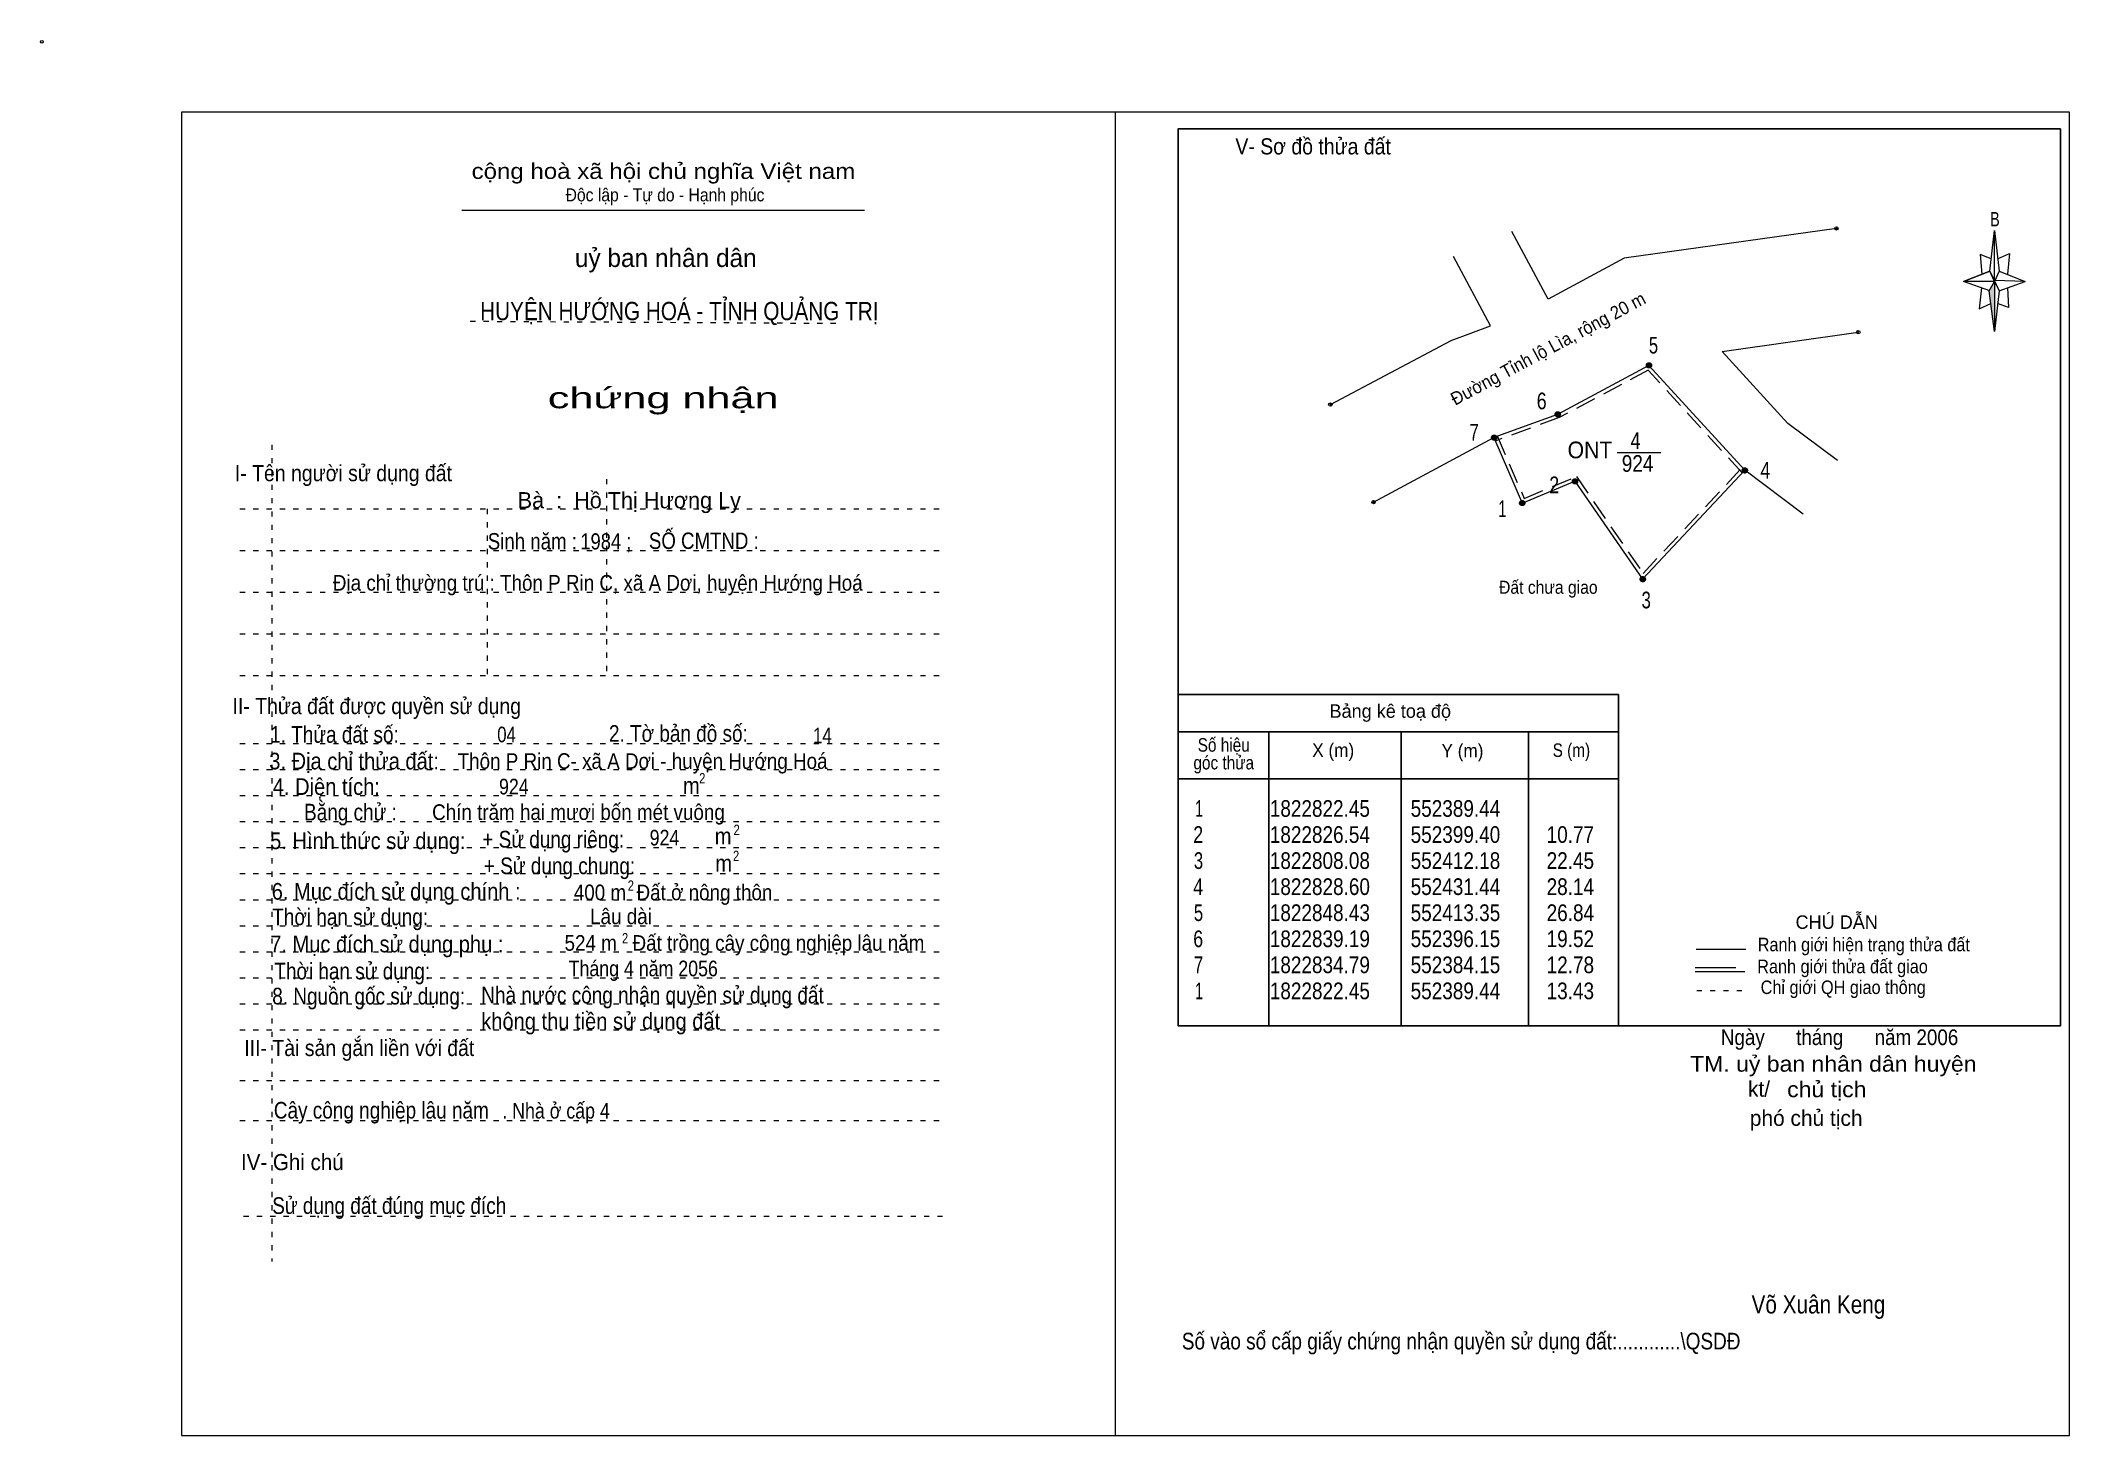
# Model space of a CAD drawing. Header units: centimetres. Extents: x -1.6 to 37.4, y -1.3 to 25.5.
import ezdxf
from ezdxf.enums import TextEntityAlignment as Align

# ---------------------------------------------------------------- set-up
doc = ezdxf.new("R2010")
doc.units = ezdxf.units.CM
doc.header["$LTSCALE"] = 0.13
doc.header["$PDMODE"] = 32
doc.header["$PDSIZE"] = 0.065
for name, pattern in [('DOTTED', [1.5, 0.3, -1.2]), ('LONG_DASHED', [7.5, 6, -1.5]), ('MEDIUM_DASHED', [4.5, 3, -1.5])]:
    doc.linetypes.add(name, pattern=pattern)
for name, color, linetype, lineweight in [('1', 7, 'DOTTED', 13), ('10', 7, 'Continuous', 13), ('13', 7, 'Continuous', 13), ('2', 7, 'Continuous', 25), ('3', 7, 'Continuous', 13), ('30', 7, 'Continuous', 13), ('32', 7, 'LONG_DASHED', 13), ('35', 7, 'Continuous', 13)]:
    doc.layers.add(name, color=color, linetype=linetype, lineweight=lineweight)
doc.layers.add('33', color=7, linetype='Continuous')
doc.layers.add('4', color=7, linetype='Continuous')

msp = doc.modelspace()

# ---------------------------------------------------------------- hatches: boundary and pattern name
at = {"layer": '30'}
msp.add_hatch(color=256, dxfattribs=at).paths.add_polyline_path([(35.91, 20.87), (35.91, 19.91), (35.81, 20.69)])
at = {"layer": '32'}
for points in [[(29.3329, 19.2635, 1), (29.2329, 19.2635, 1)], [(27.5837, 18.3238, 1), (27.4837, 18.3238, 1)], [(26.3632, 17.8763, 1), (26.2632, 17.8763, 1)], [(31.1727, 17.2468, 1), (31.0727, 17.2468, 1)], [(27.9142, 17.0373, 1), (27.8142, 17.0373, 1)], [(26.9012, 16.6213, 1), (26.8012, 16.6213, 1)], [(29.2139, 15.1599, 1), (29.1139, 15.1599, 1)]]:
    msp.add_hatch(color=256, dxfattribs=at).paths.add_polyline_path(points)

# ---------------------------------------------------------------- linework, layer by layer
at = {"layer": '1', "linetype": 'Continuous'}
msp.add_line((6.51, 22.24), (14.23, 22.24), dxfattribs=at)
at = {"layer": '1'}
for p, q in [((6.67, 20.11), (13.82, 20.07)), ((2.86, 17.74), (2.86, 2.07)), ((9.28, 17.08), (9.28, 13.31)), ((2.25, 16.51), (15.75, 16.51)), ((6.99, 16.51), (6.99, 13.31)), ((2.25, 15.71), (15.75, 15.71)), ((2.25, 14.91), (15.75, 14.91)), ((2.25, 14.11), (15.75, 14.11)), ((2.25, 13.31), (15.75, 13.31)), ((2.25, 12.01), (15.75, 12.01)), ((2.25, 11.51), (15.75, 11.51)), ((2.25, 11.01), (15.75, 11.01)), ((2.25, 10.51), (15.75, 10.51)), ((2.25, 10.01), (15.75, 10.01)), ((2.25, 9.51), (15.75, 9.51)), ((2.25, 9.01), (15.75, 9.01)), ((2.25, 8.51), (15.75, 8.51)), ((2.25, 8.01), (15.75, 8.01)), ((2.25, 7.51), (15.75, 7.51)), ((2.25, 7.01), (15.75, 7.01)), ((2.25, 6.51), (15.75, 6.51)), ((2.25, 5.54), (15.75, 5.54)), ((2.25, 4.77), (15.75, 4.77)), ((2.32, 2.94), (15.82, 2.94))]:
    msp.add_line(p, q, dxfattribs=at)
at = {"layer": '10'}
for p, q in [((30.69, 19.53), (33.3, 19.9)), ((30.69, 19.53), (31.95, 18.15)), ((32.9, 17.44), (31.95, 18.15)), ((24, 16.64), (26.31, 17.88)), ((32.24, 16.41), (31.12, 17.25))]:
    msp.add_line(p, q, dxfattribs=at)
for points in [[(32.88, 21.89), (28.81, 21.32), (27.35, 20.53), (26.65, 21.83)], [(23.17, 18.51), (25.49, 19.74), (26.24, 20.02), (25.53, 21.35)], [(31.12, 17.25), (29.28, 19.26), (27.53, 18.32), (26.31, 17.88)], [(26.31, 17.88), (26.85, 16.62), (27.86, 17.04), (29.16, 15.16), (31.12, 17.25)]]:
    msp.add_lwpolyline(points, dxfattribs=at)
at = {"layer": '10', "linetype": 'MEDIUM_DASHED'}
for points in [[(31.07, 17.2), (29.27, 19.17), (27.56, 18.26), (26.33, 17.81)], [(26.37, 17.91), (26.89, 16.71), (27.89, 17.13), (29.17, 15.27), (31.07, 17.3)]]:
    msp.add_lwpolyline(points, dxfattribs=at)
at = {"layer": '10'}
msp.add_circle((-1.55, 25.47), 0.025, dxfattribs=at)
for p in [(32.88, 21.89), (33.3, 19.9), (23.17, 18.51), (24, 16.64)]:
    msp.add_point(p, dxfattribs=at)
at = {"layer": '13'}
msp.add_line((28.67, 17.59), (29.51, 17.59), dxfattribs=at)
at = {"layer": '2'}
for p, q in [((20.25, 12.95), (28.7, 12.95)), ((28.7, 6.59), (28.7, 12.95)), ((20.25, 12.23), (28.7, 12.23)), ((21.99, 6.59), (21.99, 12.23)), ((24.53, 10.89), (24.53, 12.23)), ((26.97, 12.23), (26.97, 6.59)), ((20.25, 11.33), (28.7, 11.33))]:
    msp.add_line(p, q, dxfattribs=at)
msp.add_lwpolyline([(37.18, 23.8), (20.25, 23.8), (20.25, 6.59), (37.18, 6.59)], close=True, dxfattribs=at)
msp.add_lwpolyline([(24.53, 6.59), (24.53, 10.39), (24.53, 10.89)], dxfattribs=at)
at = {"layer": '3'}
msp.add_line((19.04, 24.12), (19.04, -1.27), dxfattribs=at)
for points in [[(19.04, 24.12), (1.13, 24.12), (1.13, -1.27), (19.04, -1.27)], [(19.04, -1.27), (37.35, -1.27), (37.35, 24.12), (19.04, 24.12)]]:
    msp.add_lwpolyline(points, dxfattribs=at)
at = {"layer": '30'}
for p, q in [((35.82, 21.07), (35.91, 21.85)), ((36, 21.07), (36.5, 20.87)), ((35.82, 20.69), (35.32, 20.87)), ((36, 20.69), (35.91, 19.91)), ((36.16, 20.75), (36.18, 20.37)), ((36.18, 20.37), (35.97, 20.45))]:
    msp.add_line(p, q, dxfattribs=at)
for points in [[(35.91, 21.85), (36, 21.07), (35.91, 20.87)], [(35.91, 20.87), (35.32, 20.87), (35.82, 21.07), (36, 20.69), (36.5, 20.87), (35.91, 20.89)], [(35.91, 20.87), (35.91, 19.91), (35.81, 20.69)]]:
    msp.add_lwpolyline(points, close=True, dxfattribs=at)
for points in [[(35.97, 21.31), (36.2, 21.41), (36.16, 21.01)], [(35.91, 20.87), (35.82, 21.07), (35.32, 20.87)], [(35.85, 21.31), (35.64, 21.39), (35.67, 21.01)], [(35.66, 20.75), (35.62, 20.35), (35.84, 20.45)], [(35.91, 20.87), (36, 20.69), (36.5, 20.87)]]:
    msp.add_lwpolyline(points, dxfattribs=at)
at = {"layer": '32'}
for centre in [(29.2829, 19.2635), (27.5337, 18.3238), (26.3132, 17.8763), (31.1227, 17.2468), (27.8642, 17.0373), (26.8512, 16.6213), (29.1639, 15.1599)]:
    msp.add_circle(centre, 0.05, dxfattribs=at)
at = {"layer": '35'}
for p, q in [((30.19, 8.06), (31.14, 8.06)), ((30.17, 7.63), (31.12, 7.63))]:
    msp.add_line(p, q, dxfattribs=at)
at = {"layer": '35', "linetype": 'LONG_DASHED'}
msp.add_line((30.17, 7.71), (31.12, 7.71), dxfattribs=at)
at = {"layer": '35', "linetype": 'DOTTED'}
msp.add_line((30.2, 7.27), (31.19, 7.27), dxfattribs=at)

# ---------------------------------------------------------------- texts
at = {"layer": '1'}
for s, height, width, p in [('V- Sơ đồ thửa đất', 0.31, 0.9, (22.84, 23.31)), ('cộng hoà xã hội chủ nghĩa Việt nam', 0.3, 1.15, (10.375, 22.84)), ('Độc lập - Tự do - Hạnh phúc', 0.25, 0.9, (10.405, 22.41)), ('chứng nhận', 0.4, 1.55, (10.37, 18.44)), ('I- Tên người sử dụng đất', 0.31, 0.9, (4.235, 17.04)), ('II- Thửa đất được quyền sử dụng', 0.31, 0.9, (4.875, 12.57)), ('III- Tài sản gắn liền với đất', 0.31, 0.9, (4.54, 6.01)), ('IV- Ghi chú', 0.31, 0.95, (3.255, 3.82))]:
    msp.add_text(s, height=height, dxfattribs=dict(at, width=width)).set_placement(p, align=Align.CENTER)
msp.add_text('uỷ ban nhân dân', height=0.35, dxfattribs=at).set_placement((10.42, 21.15), align=Align.CENTER)
at = {"layer": '10', "width": 0.95}
msp.add_text('Đường Tỉnh lộ Lìa, rộng 20 m', height=0.25, rotation=28.242, dxfattribs=at).set_placement((27.4058, 19.4746), align=Align.CENTER)
at = {"layer": '10'}
for s, height, p in [('Bà  :  Hồ Thị Hương Ly', 0.31, (9.72, 16.52)), ('kt/ ', 0.3, (31.45, 5.23)), ('phó chủ tịch ', 0.3, (32.355, 4.67))]:
    msp.add_text(s, height=height, dxfattribs=at).set_placement(p, align=Align.CENTER)
for s, height, width, p in [('Sinh năm :', 0.3149, 0.85, (7.86, 15.73)), ('1984 ;', 0.31, 0.85, (9.27, 15.73)), ('SỐ CMTND :', 0.3149, 0.85, (11.15, 15.74)), ('Địa chỉ thường trú : Thôn P Rin C, xã A Dơi, huyện Hướng Hoá ', 0.3, 0.9, (9.165, 14.94)), ('04', 0.3, 0.8, (7.365, 12.03)), ('14', 0.3, 0.8, (13.425, 12.01)), ('Thôn P Rin C- xã A Dơi - huyện Hướng Hoá ', 0.3, 0.9, (10.025, 11.52)), ('924', 0.3, 0.85, (7.505, 11.03)), ('Chín trăm hai mươi bốn mét vuông ', 0.3, 0.9, (8.795, 10.54)), ('924', 0.3, 0.85, (10.395, 10.05)), ('400 m  Đất ở nông thôn', 0.3, 0.9, (10.56, 9)), ('Lâu dài', 0.3, 0.9, (9.56, 8.54)), ('524 m   Đất trồng cây công nghiệp lâu năm ', 0.3, 0.9, (11.98, 8.03)), ('Tháng 4 năm 2056 ', 0.3, 0.85, (10.035, 7.54)), ('Ngày      tháng      năm 2006', 0.3, 0.9, (32.94, 6.22)), ('TM. uỷ ban nhân dân huyện', 0.3, 1.1, (32.82, 5.71)), ('chủ tịch', 0.3, 1.1, (32.695, 5.22)), ('Võ Xuân Keng ', 0.35, 0.85, (32.59, 1.07))]:
    msp.add_text(s, height=height, dxfattribs=dict(at, width=width)).set_placement(p, align=Align.CENTER)
at = {"layer": '10', "width": 0.9}
msp.add_text('  Đất chưa giao', height=0.25, dxfattribs=at).set_placement((26.24, 14.88))
at = {"layer": '2'}
for s, height, width, p in [('HUYỆN HƯỚNG HOÁ - TỈNH QUẢNG TRỊ', 0.35, 0.85, (10.68, 20.13)), ('Số hiệu', 0.2591, 0.85, (21.125, 11.85)), ('3. Địa chỉ thửa đất:', 0.32, 0.9, (4.44, 11.51)), ('góc thửa', 0.2591, 0.85, (21.125, 11.51)), ('X (m)', 0.2591, 0.95, (23.225, 11.75)), ('Y (m)', 0.2591, 0.95, (25.705, 11.74)), ('S (m)', 0.2591, 0.85, (27.795, 11.75)), ('Số vào sổ cấp giấy chứng nhận quyền sử dụng đất:............\\QSDĐ', 0.32, 0.85, (25.68, 0.38))]:
    msp.add_text(s, height=height, dxfattribs=dict(at, width=width)).set_placement(p, align=Align.CENTER)
msp.add_text('Bảng kê toạ độ', height=0.2591, dxfattribs=at).set_placement((24.32, 12.5), align=Align.CENTER)
for s, height, width, p in [('1. Thửa đất số:', 0.32, 0.85, (2.83, 12.02)), ('2. Tờ bản đồ số:', 0.32, 0.85, (9.33, 12.04)), ('4. Diện tích:', 0.32, 0.9, (2.88, 11.02)), ('m', 0.32, 0.9, (10.75, 11.04)), ('2', 0.2, 0.8, (11.06, 11.24)), ('Bằng chử :', 0.32, 0.85, (3.48, 10.53)), ('5. Hình thức sử dụng:', 0.32, 0.9, (2.83, 9.98)), ('+ Sử dụng riêng:', 0.32, 0.85, (6.9, 10.01)), ('m', 0.32, 0.9, (11.36, 10.07)), ('2', 0.2, 0.8, (11.72, 10.25)), ('+ Sử dụng chung:', 0.32, 0.85, (6.93, 9.5)), ('m', 0.32, 0.9, (11.37, 9.55)), ('2', 0.2, 0.8, (11.71, 9.75)), ('6. Mục đích sử dụng chính : ', 0.32, 0.9, (2.86, 9.01)), ('2', 0.2, 0.8, (9.69, 9.18)), ('Thời hạn sử dụng: ', 0.32, 0.85, (2.87, 8.52)), ('7. Mục đích sử dụng phụ : ', 0.32, 0.9, (2.83, 8)), ('2', 0.2, 0.8, (9.58, 8.17)), ('Thời hạn sử dụng: ', 0.32, 0.85, (2.91, 7.48)), ('8. Nguồn gốc sử dụng: ', 0.32, 0.85, (2.87, 7)), ('Nhà nước công nhận quyền sử dụng đất  ', 0.32, 0.85, (6.88, 7.02)), ('không thu tiền sử dụng đất', 0.32, 0.9, (6.88, 6.52)), ('Cây công nghiệp lâu năm', 0.32, 0.85, (2.9, 4.81)), ('Sử dụng đất đúng mục đích', 0.32, 0.85, (2.87, 2.98))]:
    msp.add_text(s, height=height, dxfattribs=dict(at, width=width)).set_placement(p)
at = {"layer": '30', "width": 0.75}
msp.add_text('B', height=0.2756, dxfattribs=at).set_placement((35.92, 21.93), align=Align.CENTER)
at = {"layer": '30'}
for s, width, p in [('1', 0.65, (20.73, 10.6)), ('1822822.45', 0.85, (23.93, 10.6)), ('552389.44', 0.85, (26.43, 10.6)), ('552389.44', 0.85, (26.43, 10.6)), ('2', 0.8, (20.73, 10.1)), ('1822826.54', 0.85, (23.93, 10.1)), ('552399.40', 0.85, (26.43, 10.1)), ('10.77', 0.85, (28.23, 10.1)), ('3', 0.75, (20.73, 9.6)), ('1822808.08', 0.85, (23.93, 9.6)), ('552412.18', 0.85, (26.43, 9.6)), ('22.45', 0.85, (28.23, 9.6)), ('4', 0.8, (20.73, 9.1)), ('1822828.60', 0.85, (23.93, 9.1)), ('552431.44', 0.85, (26.43, 9.1)), ('28.14', 0.85, (28.23, 9.1)), ('5', 0.75, (20.73, 8.6)), ('1822848.43', 0.85, (23.93, 8.6)), ('552413.35', 0.85, (26.43, 8.6)), ('26.84', 0.85, (28.23, 8.6)), ('6', 0.8, (20.73, 8.1)), ('1822839.19', 0.85, (23.93, 8.1)), ('552396.15', 0.85, (26.43, 8.1)), ('19.52', 0.85, (28.23, 8.1)), ('7', 0.75, (20.73, 7.6)), ('1822834.79', 0.85, (23.93, 7.6)), ('552384.15', 0.85, (26.43, 7.6)), ('12.78', 0.85, (28.23, 7.6)), ('1', 0.65, (20.73, 7.1)), ('1822822.45', 0.85, (23.93, 7.1)), ('552389.44', 0.85, (26.43, 7.1)), ('13.43', 0.85, (28.23, 7.1))]:
    msp.add_text(s, height=0.32, dxfattribs=dict(at, width=width)).set_placement(p, align=Align.RIGHT)
at = {"layer": '32'}
for s, width, p in [('5', 0.75, (29.37, 19.49)), ('6', 0.8, (27.225, 18.42)), ('7', 0.75, (25.93, 17.82)), ('2', 0.8, (27.465, 16.81)), ('4', 0.8, (31.515, 17.09)), ('1', 0.65, (26.47, 16.35)), ('3', 0.75, (29.23, 14.6))]:
    msp.add_text(s, height=0.32, dxfattribs=dict(at, width=width)).set_placement(p, align=Align.CENTER)
at = {"layer": '33'}
for s, width, p in [('4', 0.8, (29.025, 17.66)), ('924', 0.85, (29.065, 17.22))]:
    msp.add_text(s, height=0.32, dxfattribs=dict(at, width=width)).set_placement(p, align=Align.CENTER)
at = {"layer": '33', "width": 0.95}
msp.add_text('ONT', height=0.32, dxfattribs=at).set_placement((28.58, 17.48), align=Align.RIGHT)
at = {"layer": '35'}
msp.add_text('CHÚ DẪN', height=0.2591, dxfattribs=at).set_placement((32.885, 8.45), align=Align.CENTER)
at = {"layer": '35', "width": 0.9}
for s, p in [('Ranh giới hiện trạng thửa đất', (33.405, 8.02)), ('Ranh giới thửa đất giao ', (33.04, 7.6)), ('Chỉ giới QH giao thông', (33.01, 7.2))]:
    msp.add_text(s, height=0.2591, dxfattribs=at).set_placement(p, align=Align.CENTER)
at = {"layer": '4', "width": 0.85}
msp.add_text('. Nhà ở cấp 4', height=0.3, dxfattribs=at).set_placement((8.315, 4.81), align=Align.CENTER)

doc.saveas('drawing.dxf')
